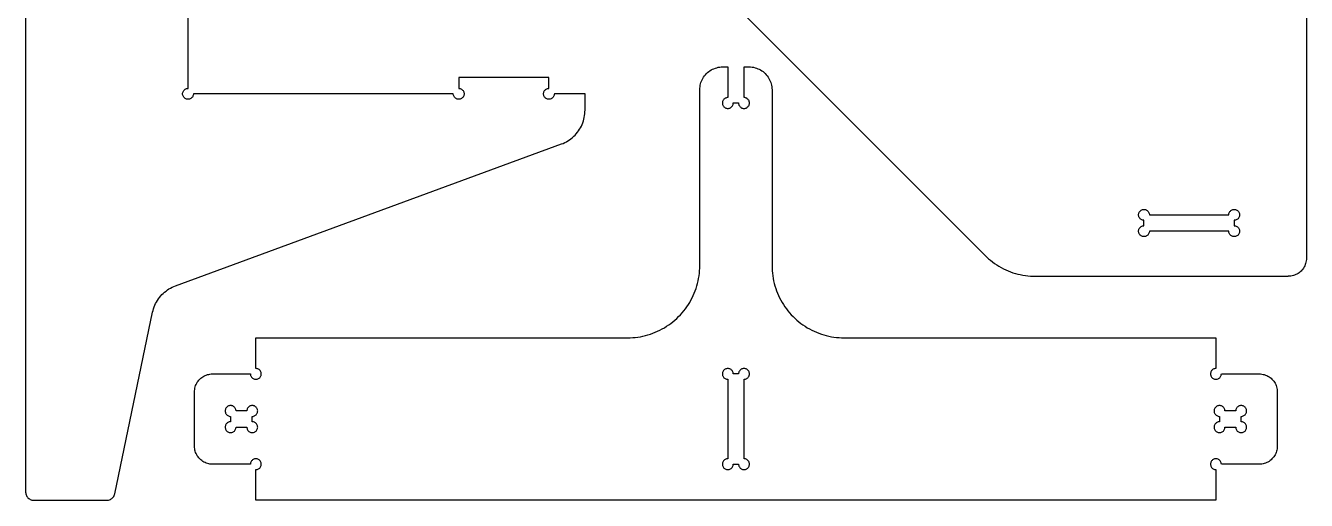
# Model space of a CAD drawing. Header units: metres. Extents: x 2003 to 3422, y 246 to 1720.
# Drawn here: x 2003 to 3422, y 246 to 772 of the extents above; entities that cross this region are included whole.
import ezdxf

# ---------------------------------------------------------------- set-up
doc = ezdxf.new("R2010")
doc.units = ezdxf.units.M

msp = doc.modelspace()

# ---------------------------------------------------------------- linework, layer by layer
at = {"layer": 'GROUP0'}
for p, q in [((2002.8, 1158.3), (2002.8, 255.3)), ((2182.8, 702.3), (2182.8, 1158.3)), ((2582.8, 714.3), (2482.8, 714.3)), ((2482.8, 714.3), (2482.8, 702.3)), ((2582.8, 702.3), (2582.8, 714.3)), ((2176.8, 697.1), (2177, 697.9)), ((2176.8, 696.3), (2176.8, 697.1)), ((2176.8, 695.5), (2176.8, 696.3)), ((2177, 697.9), (2177.3, 698.6)), ((2177.3, 698.6), (2177.6, 699.3)), ((2177.6, 699.3), (2178, 700)), ((2178, 700), (2178.6, 700.5)), ((2178.6, 700.5), (2179.1, 701.1)), ((2179.1, 701.1), (2179.8, 701.5)), ((2179.8, 701.5), (2180.5, 701.8)), ((2180.5, 701.8), (2181.2, 702.1)), ((2181.2, 702.1), (2182, 702.3)), ((2182, 702.3), (2182.8, 702.3)), ((2188.8, 696.3), (2188.7, 695.5)), ((2476.8, 696.3), (2188.8, 696.3)), ((2476.8, 695.5), (2476.8, 696.3)), ((2482.8, 702.3), (2483.6, 702.3)), ((2483.6, 702.3), (2484.3, 702.1)), ((2484.3, 702.1), (2485.1, 701.8)), ((2485.1, 701.8), (2485.8, 701.5)), ((2485.8, 701.5), (2486.4, 701.1)), ((2486.4, 701.1), (2487, 700.5)), ((2487, 700.5), (2487.6, 700)), ((2487.6, 700), (2488, 699.3)), ((2488, 699.3), (2488.3, 698.6)), ((2488.3, 698.6), (2488.6, 697.9)), ((2488.6, 697.9), (2488.7, 697.1)), ((2488.7, 697.1), (2488.8, 696.3)), ((2488.8, 696.3), (2488.7, 695.5)), ((2576.8, 697.1), (2577, 697.9)), ((2576.8, 696.3), (2576.8, 697.1)), ((2576.8, 695.5), (2576.8, 696.3)), ((2577, 697.9), (2577.3, 698.6)), ((2577.3, 698.6), (2577.6, 699.3)), ((2577.6, 699.3), (2578, 700)), ((2578, 700), (2578.6, 700.5)), ((2578.6, 700.5), (2579.1, 701.1)), ((2579.1, 701.1), (2579.8, 701.5)), ((2579.8, 701.5), (2580.5, 701.8)), ((2580.5, 701.8), (2581.2, 702.1)), ((2581.2, 702.1), (2582, 702.3)), ((2582, 702.3), (2582.8, 702.3)), ((2588.8, 696.3), (2588.7, 695.5)), ((2622.8, 696.3), (2588.8, 696.3)), ((2622.8, 678.3), (2622.8, 696.3)), ((2177, 694.8), (2176.8, 695.5)), ((2177.3, 694), (2177, 694.8)), ((2177.6, 693.3), (2177.3, 694)), ((2178, 692.7), (2177.6, 693.3)), ((2178.6, 692.1), (2178, 692.7)), ((2179.1, 691.5), (2178.6, 692.1)), ((2179.8, 691.1), (2179.1, 691.5)), ((2180.5, 690.8), (2179.8, 691.1)), ((2181.2, 690.5), (2180.5, 690.8)), ((2182, 690.4), (2181.2, 690.5)), ((2182.8, 690.3), (2182, 690.4)), ((2183.6, 690.4), (2182.8, 690.3)), ((2184.3, 690.5), (2183.6, 690.4)), ((2185.1, 690.8), (2184.3, 690.5)), ((2185.8, 691.1), (2185.1, 690.8)), ((2186.4, 691.5), (2185.8, 691.1)), ((2187, 692.1), (2186.4, 691.5)), ((2187.6, 692.7), (2187, 692.1)), ((2188, 693.3), (2187.6, 692.7)), ((2188.3, 694), (2188, 693.3)), ((2188.6, 694.8), (2188.3, 694)), ((2188.7, 695.5), (2188.6, 694.8)), ((2477, 694.8), (2476.8, 695.5)), ((2477.3, 694), (2477, 694.8)), ((2477.6, 693.3), (2477.3, 694)), ((2478, 692.7), (2477.6, 693.3)), ((2478.6, 692.1), (2478, 692.7)), ((2479.1, 691.5), (2478.6, 692.1)), ((2479.8, 691.1), (2479.1, 691.5)), ((2480.5, 690.8), (2479.8, 691.1)), ((2481.2, 690.5), (2480.5, 690.8)), ((2482, 690.4), (2481.2, 690.5)), ((2482.8, 690.3), (2482, 690.4)), ((2483.6, 690.4), (2482.8, 690.3)), ((2484.3, 690.5), (2483.6, 690.4)), ((2485.1, 690.8), (2484.3, 690.5)), ((2485.8, 691.1), (2485.1, 690.8)), ((2486.4, 691.5), (2485.8, 691.1)), ((2487, 692.1), (2486.4, 691.5)), ((2487.6, 692.7), (2487, 692.1)), ((2488, 693.3), (2487.6, 692.7)), ((2488.3, 694), (2488, 693.3)), ((2488.6, 694.8), (2488.3, 694)), ((2488.7, 695.5), (2488.6, 694.8)), ((2577, 694.8), (2576.8, 695.5)), ((2577.3, 694), (2577, 694.8)), ((2577.6, 693.3), (2577.3, 694)), ((2578, 692.7), (2577.6, 693.3)), ((2578.6, 692.1), (2578, 692.7)), ((2579.1, 691.5), (2578.6, 692.1)), ((2579.8, 691.1), (2579.1, 691.5)), ((2580.5, 690.8), (2579.8, 691.1)), ((2581.2, 690.5), (2580.5, 690.8)), ((2582, 690.4), (2581.2, 690.5)), ((2582.8, 690.3), (2582, 690.4)), ((2583.6, 690.4), (2582.8, 690.3)), ((2584.3, 690.5), (2583.6, 690.4)), ((2585.1, 690.8), (2584.3, 690.5)), ((2585.8, 691.1), (2585.1, 690.8)), ((2586.4, 691.5), (2585.8, 691.1)), ((2587, 692.1), (2586.4, 691.5)), ((2587.6, 692.7), (2587, 692.1)), ((2588, 693.3), (2587.6, 692.7)), ((2588.3, 694), (2588, 693.3)), ((2588.6, 694.8), (2588.3, 694)), ((2588.7, 695.5), (2588.6, 694.8)), ((2621, 666.3), (2621.5, 668.3)), ((2621.5, 668.3), (2622, 670.2)), ((2622, 670.2), (2622.3, 672.2)), ((2622.3, 672.2), (2622.6, 674.2)), ((2622.6, 674.2), (2622.7, 676.3)), ((2622.7, 676.3), (2622.8, 678.3)), ((2613.1, 652.2), (2614.4, 653.8)), ((2614.4, 653.8), (2615.6, 655.4)), ((2615.6, 655.4), (2616.7, 657.1)), ((2616.7, 657.1), (2617.7, 658.8)), ((2617.7, 658.8), (2618.7, 660.6)), ((2618.7, 660.6), (2619.5, 662.5)), ((2619.5, 662.5), (2620.3, 664.4)), ((2620.3, 664.4), (2621, 666.3)), ((2169, 483.9), (2596.6, 640.8)), ((2596.6, 640.8), (2598.5, 641.5)), ((2598.5, 641.5), (2600.3, 642.3)), ((2600.3, 642.3), (2602.1, 643.3)), ((2602.1, 643.3), (2603.9, 644.3)), ((2603.9, 644.3), (2605.6, 645.4)), ((2605.6, 645.4), (2607.2, 646.6)), ((2607.2, 646.6), (2608.8, 647.9)), ((2608.8, 647.9), (2610.3, 649.3)), ((2610.3, 649.3), (2611.7, 650.7)), ((2611.7, 650.7), (2613.1, 652.2)), ((2165.3, 482.3), (2167.1, 483.1)), ((2167.1, 483.1), (2169, 483.9)), ((2148.9, 467.6), (2150, 469.3)), ((2150, 469.3), (2151.2, 470.9)), ((2151.2, 470.9), (2152.5, 472.5)), ((2152.5, 472.5), (2153.9, 474)), ((2153.9, 474), (2155.3, 475.4)), ((2155.3, 475.4), (2156.8, 476.7)), ((2156.8, 476.7), (2158.4, 478)), ((2158.4, 478), (2160, 479.2)), ((2160, 479.2), (2161.7, 480.3)), ((2161.7, 480.3), (2163.5, 481.3)), ((2163.5, 481.3), (2165.3, 482.3)), ((2101.6, 253.5), (2143.6, 454.5)), ((2143.6, 454.5), (2144.1, 456.5)), ((2144.1, 456.5), (2144.7, 458.4)), ((2144.7, 458.4), (2145.3, 460.3)), ((2145.3, 460.3), (2146.1, 462.2)), ((2146.1, 462.2), (2146.9, 464)), ((2146.9, 464), (2147.9, 465.8)), ((2147.9, 465.8), (2148.9, 467.6)), ((2002.8, 255.3), (2002.9, 254.3)), ((2002.9, 254.3), (2003, 253.3)), ((2003, 253.3), (2003.3, 252.3)), ((2003.3, 252.3), (2003.7, 251.4)), ((2003.7, 251.4), (2004.2, 250.5)), ((2004.2, 250.5), (2004.8, 249.7)), ((2004.8, 249.7), (2005.4, 248.9)), ((2005.4, 248.9), (2006.2, 248.3)), ((2006.2, 248.3), (2007, 247.7)), ((2007, 247.7), (2007.9, 247.2)), ((2007.9, 247.2), (2008.8, 246.8)), ((2008.8, 246.8), (2009.8, 246.5)), ((2009.8, 246.5), (2010.8, 246.4)), ((2010.8, 246.4), (2011.8, 246.3)), ((2011.8, 246.3), (2092.8, 246.3)), ((2092.8, 246.3), (2093.8, 246.4)), ((2093.8, 246.4), (2094.8, 246.5)), ((2094.8, 246.5), (2095.8, 246.8)), ((2095.8, 246.8), (2096.8, 247.2)), ((2096.8, 247.2), (2097.6, 247.7)), ((2097.6, 247.7), (2098.5, 248.3)), ((2098.5, 248.3), (2099.2, 249)), ((2099.2, 249), (2099.9, 249.8)), ((2099.9, 249.8), (2100.5, 250.6)), ((2100.5, 250.6), (2101, 251.5)), ((2101, 251.5), (2101.3, 252.5)), ((2101.3, 252.5), (2101.6, 253.5))]:
    msp.add_line(p, q, dxfattribs=at)
at = {"layer": 'GROUP2'}
for p, q in [((3422.2, 1674.3), (3422.2, 514.3)), ((2745.7, 837.7), (3065.7, 517.7)), ((3239.2, 567.5), (3239.9, 567.8)), ((3239.9, 567.8), (3240.7, 568.1)), ((3240.7, 568.1), (3241.4, 568.2)), ((3241.4, 568.2), (3242.2, 568.3)), ((3242.2, 568.3), (3243, 568.2)), ((3243, 568.2), (3243.8, 568.1)), ((3243.8, 568.1), (3244.5, 567.8)), ((3244.5, 567.8), (3245.2, 567.5)), ((3339.2, 567.5), (3339.9, 567.8)), ((3339.9, 567.8), (3340.7, 568.1)), ((3340.7, 568.1), (3341.4, 568.2)), ((3341.4, 568.2), (3342.2, 568.3)), ((3342.2, 568.3), (3343, 568.2)), ((3343, 568.2), (3343.8, 568.1)), ((3343.8, 568.1), (3344.5, 567.8)), ((3344.5, 567.8), (3345.2, 567.5)), ((3236.2, 562.3), (3236.3, 563)), ((3236.3, 561.5), (3236.2, 562.3)), ((3236.3, 563), (3236.4, 563.8)), ((3236.4, 560.7), (3236.3, 561.5)), ((3236.4, 563.8), (3236.7, 564.6)), ((3236.7, 560), (3236.4, 560.7)), ((3236.7, 564.6), (3237, 565.3)), ((3237, 559.3), (3236.7, 560)), ((3237, 565.3), (3237.5, 565.9)), ((3237.5, 558.6), (3237, 559.3)), ((3237.5, 565.9), (3238, 566.5)), ((3238, 558), (3237.5, 558.6)), ((3238, 566.5), (3238.6, 567)), ((3238.6, 557.5), (3238, 558)), ((3238.6, 567), (3239.2, 567.5)), ((3239.2, 557.1), (3238.6, 557.5)), ((3239.9, 556.7), (3239.2, 557.1)), ((3240.7, 556.5), (3239.9, 556.7)), ((3241.4, 556.3), (3240.7, 556.5)), ((3242.2, 556.3), (3241.4, 556.3)), ((3242.2, 550.3), (3242.2, 556.3)), ((3245.2, 567.5), (3245.9, 567)), ((3245.9, 567), (3246.5, 566.5)), ((3246.5, 566.5), (3247, 565.9)), ((3247, 565.9), (3247.4, 565.3)), ((3247.4, 565.3), (3247.8, 564.6)), ((3247.8, 564.6), (3248, 563.8)), ((3248, 563.8), (3248.2, 563)), ((3248.2, 563), (3248.2, 562.3)), ((3248.2, 562.3), (3336.2, 562.3)), ((3336.2, 562.3), (3336.3, 563)), ((3336.3, 563), (3336.4, 563.8)), ((3336.4, 563.8), (3336.7, 564.6)), ((3336.7, 564.6), (3337, 565.3)), ((3337, 565.3), (3337.5, 565.9)), ((3337.5, 565.9), (3338, 566.5)), ((3338, 566.5), (3338.6, 567)), ((3338.6, 567), (3339.2, 567.5)), ((3343, 556.3), (3342.2, 556.3)), ((3342.2, 556.3), (3342.2, 550.3)), ((3343.8, 556.5), (3343, 556.3)), ((3344.5, 556.7), (3343.8, 556.5)), ((3345.2, 557.1), (3344.5, 556.7)), ((3345.2, 567.5), (3345.9, 567)), ((3345.9, 557.5), (3345.2, 557.1)), ((3345.9, 567), (3346.5, 566.5)), ((3346.5, 558), (3345.9, 557.5)), ((3346.5, 566.5), (3347, 565.9)), ((3347, 558.6), (3346.5, 558)), ((3347, 565.9), (3347.4, 565.3)), ((3347.4, 559.3), (3347, 558.6)), ((3347.4, 565.3), (3347.8, 564.6)), ((3347.8, 560), (3347.4, 559.3)), ((3347.8, 564.6), (3348, 563.8)), ((3348, 560.7), (3347.8, 560)), ((3348, 563.8), (3348.2, 563)), ((3348.2, 561.5), (3348, 560.7)), ((3348.2, 563), (3348.2, 562.3)), ((3348.2, 562.3), (3348.2, 561.5)), ((3236.2, 544.3), (3236.3, 545)), ((3236.3, 543.5), (3236.2, 544.3)), ((3236.3, 545), (3236.4, 545.8)), ((3236.4, 542.7), (3236.3, 543.5)), ((3236.4, 545.8), (3236.7, 546.6)), ((3236.7, 542), (3236.4, 542.7)), ((3236.7, 546.6), (3237, 547.3)), ((3237, 541.3), (3236.7, 542)), ((3237, 547.3), (3237.5, 547.9)), ((3237.5, 540.6), (3237, 541.3)), ((3237.5, 547.9), (3238, 548.5)), ((3238, 540), (3237.5, 540.6)), ((3238, 548.5), (3238.6, 549)), ((3238.6, 539.5), (3238, 540)), ((3238.6, 549), (3239.2, 549.5)), ((3239.2, 539.1), (3238.6, 539.5)), ((3239.2, 549.5), (3239.9, 549.8)), ((3239.9, 549.8), (3240.7, 550.1)), ((3240.7, 550.1), (3241.4, 550.2)), ((3241.4, 550.2), (3242.2, 550.3)), ((3245.9, 539.5), (3245.2, 539.1)), ((3246.5, 540), (3245.9, 539.5)), ((3247, 540.6), (3246.5, 540)), ((3247.4, 541.3), (3247, 540.6)), ((3247.8, 542), (3247.4, 541.3)), ((3248, 542.7), (3247.8, 542)), ((3248.2, 543.5), (3248, 542.7)), ((3336.2, 544.3), (3248.2, 544.3)), ((3248.2, 544.3), (3248.2, 543.5)), ((3336.3, 543.5), (3336.2, 544.3)), ((3336.4, 542.7), (3336.3, 543.5)), ((3336.7, 542), (3336.4, 542.7)), ((3337, 541.3), (3336.7, 542)), ((3337.5, 540.6), (3337, 541.3)), ((3338, 540), (3337.5, 540.6)), ((3338.6, 539.5), (3338, 540)), ((3339.2, 539.1), (3338.6, 539.5)), ((3342.2, 550.3), (3343, 550.2)), ((3343, 550.2), (3343.8, 550.1)), ((3343.8, 550.1), (3344.5, 549.8)), ((3344.5, 549.8), (3345.2, 549.5)), ((3345.2, 549.5), (3345.9, 549)), ((3345.9, 539.5), (3345.2, 539.1)), ((3345.9, 549), (3346.5, 548.5)), ((3346.5, 540), (3345.9, 539.5)), ((3346.5, 548.5), (3347, 547.9)), ((3347, 540.6), (3346.5, 540)), ((3347, 547.9), (3347.4, 547.3)), ((3347.4, 541.3), (3347, 540.6)), ((3347.4, 547.3), (3347.8, 546.6)), ((3347.8, 542), (3347.4, 541.3)), ((3347.8, 546.6), (3348, 545.8)), ((3348, 542.7), (3347.8, 542)), ((3348, 545.8), (3348.2, 545)), ((3348.2, 543.5), (3348, 542.7)), ((3348.2, 545), (3348.2, 544.3)), ((3348.2, 544.3), (3348.2, 543.5)), ((3239.9, 538.7), (3239.2, 539.1)), ((3240.7, 538.5), (3239.9, 538.7)), ((3241.4, 538.3), (3240.7, 538.5)), ((3242.2, 538.3), (3241.4, 538.3)), ((3243, 538.3), (3242.2, 538.3)), ((3243.8, 538.5), (3243, 538.3)), ((3244.5, 538.7), (3243.8, 538.5)), ((3245.2, 539.1), (3244.5, 538.7)), ((3339.9, 538.7), (3339.2, 539.1)), ((3340.7, 538.5), (3339.9, 538.7)), ((3341.4, 538.3), (3340.7, 538.5)), ((3342.2, 538.3), (3341.4, 538.3)), ((3343, 538.3), (3342.2, 538.3)), ((3343.8, 538.5), (3343, 538.3)), ((3344.5, 538.7), (3343.8, 538.5)), ((3345.2, 539.1), (3344.5, 538.7)), ((3065.7, 517.7), (3067.7, 515.7)), ((3067.7, 515.7), (3069.8, 513.8)), ((3069.8, 513.8), (3072, 512)), ((3072, 512), (3074.3, 510.2)), ((3422, 511.4), (3421.8, 510)), ((3422.2, 512.8), (3422, 511.4)), ((3422.2, 514.3), (3422.2, 512.8)), ((3074.3, 510.2), (3076.6, 508.5)), ((3076.6, 508.5), (3079, 507)), ((3079, 507), (3081.4, 505.5)), ((3081.4, 505.5), (3083.9, 504)), ((3083.9, 504), (3086.4, 502.7)), ((3086.4, 502.7), (3089, 501.5)), ((3089, 501.5), (3091.6, 500.3)), ((3091.6, 500.3), (3094.3, 499.3)), ((3094.3, 499.3), (3097, 498.3)), ((3097, 498.3), (3099.7, 497.5)), ((3099.7, 497.5), (3102.4, 496.7)), ((3413, 497.4), (3411.8, 496.7)), ((3414.2, 498.2), (3413, 497.4)), ((3415.3, 499.1), (3414.2, 498.2)), ((3416.4, 500.1), (3415.3, 499.1)), ((3417.3, 501.2), (3416.4, 500.1)), ((3418.2, 502.3), (3417.3, 501.2)), ((3419.1, 503.4), (3418.2, 502.3)), ((3419.8, 504.7), (3419.1, 503.4)), ((3420.4, 505.9), (3419.8, 504.7)), ((3421, 507.3), (3420.4, 505.9)), ((3421.4, 508.6), (3421, 507.3)), ((3421.8, 510), (3421.4, 508.6)), ((3102.4, 496.7), (3105.2, 496.1)), ((3105.2, 496.1), (3108, 495.5)), ((3108, 495.5), (3110.8, 495.1)), ((3110.8, 495.1), (3113.7, 494.7)), ((3113.7, 494.7), (3116.5, 494.5)), ((3116.5, 494.5), (3119.4, 494.3)), ((3119.4, 494.3), (3122.2, 494.3)), ((3122.2, 494.3), (3402.2, 494.3)), ((3403.7, 494.3), (3402.2, 494.3)), ((3405.1, 494.5), (3403.7, 494.3)), ((3406.5, 494.7), (3405.1, 494.5)), ((3407.9, 495.1), (3406.5, 494.7)), ((3409.2, 495.5), (3407.9, 495.1)), ((3410.5, 496.1), (3409.2, 495.5)), ((3411.8, 496.7), (3410.5, 496.1))]:
    msp.add_line(p, q, dxfattribs=at)
at = {"layer": 'GROUP4'}
for p, q in [((2764.1, 723.6), (2765.6, 724.2)), ((2765.6, 724.2), (2767.2, 724.8)), ((2767.2, 724.8), (2768.8, 725.3)), ((2768.8, 725.3), (2770.4, 725.7)), ((2770.4, 725.7), (2772, 725.9)), ((2772, 725.9), (2773.7, 726.1)), ((2773.7, 726.1), (2775.3, 726.2)), ((2775.3, 726.2), (2781, 726.2)), ((2781, 726.2), (2781, 692.2)), ((2799, 726.2), (2804.6, 726.2)), ((2799, 692.2), (2799, 726.2)), ((2804.6, 726.2), (2806.3, 726.1)), ((2806.3, 726.1), (2807.9, 725.9)), ((2807.9, 725.9), (2809.6, 725.7)), ((2809.6, 725.7), (2811.2, 725.3)), ((2811.2, 725.3), (2812.8, 724.8)), ((2812.8, 724.8), (2814.3, 724.2)), ((2814.3, 724.2), (2815.8, 723.6)), ((2751.3, 709), (2751.9, 710.5)), ((2751.9, 710.5), (2752.6, 712)), ((2752.6, 712), (2753.4, 713.5)), ((2753.4, 713.5), (2754.2, 714.9)), ((2754.2, 714.9), (2755.2, 716.2)), ((2755.2, 716.2), (2756.3, 717.5)), ((2756.3, 717.5), (2757.4, 718.7)), ((2757.4, 718.7), (2758.6, 719.9)), ((2758.6, 719.9), (2759.9, 720.9)), ((2759.9, 720.9), (2761.2, 721.9)), ((2761.2, 721.9), (2762.6, 722.8)), ((2762.6, 722.8), (2764.1, 723.6)), ((2815.8, 723.6), (2817.3, 722.8)), ((2817.3, 722.8), (2818.7, 721.9)), ((2818.7, 721.9), (2820.1, 720.9)), ((2820.1, 720.9), (2821.3, 719.9)), ((2821.3, 719.9), (2822.5, 718.7)), ((2822.5, 718.7), (2823.7, 717.5)), ((2823.7, 717.5), (2824.7, 716.2)), ((2824.7, 716.2), (2825.7, 714.9)), ((2825.7, 714.9), (2826.6, 713.5)), ((2826.6, 713.5), (2827.4, 712)), ((2827.4, 712), (2828, 710.5)), ((2828, 710.5), (2828.6, 709)), ((2750, 702.5), (2750.2, 704.1)), ((2750, 700.8), (2750, 702.5)), ((2750, 506.2), (2750, 700.8)), ((2750.2, 704.1), (2750.5, 705.8)), ((2750.5, 705.8), (2750.8, 707.4)), ((2750.8, 707.4), (2751.3, 709)), ((2828.6, 709), (2829.1, 707.4)), ((2829.1, 707.4), (2829.5, 705.8)), ((2829.5, 705.8), (2829.8, 704.1)), ((2829.8, 704.1), (2829.9, 702.5)), ((2829.9, 702.5), (2830, 700.8)), ((2830, 700.8), (2830, 506.2)), ((2775.2, 687.7), (2775, 686.9)), ((2775, 686.9), (2775, 686.2)), ((2775, 686.2), (2775, 685.4)), ((2775, 685.4), (2775.2, 684.6)), ((2775.4, 688.5), (2775.2, 687.7)), ((2775.2, 684.6), (2775.4, 683.9)), ((2775.8, 689.2), (2775.4, 688.5)), ((2775.4, 683.9), (2775.8, 683.2)), ((2776.2, 689.8), (2775.8, 689.2)), ((2775.8, 683.2), (2776.2, 682.5)), ((2776.7, 690.4), (2776.2, 689.8)), ((2776.2, 682.5), (2776.7, 681.9)), ((2777.3, 690.9), (2776.7, 690.4)), ((2776.7, 681.9), (2777.3, 681.4)), ((2778, 691.4), (2777.3, 690.9)), ((2777.3, 681.4), (2778, 681)), ((2778.7, 691.7), (2778, 691.4)), ((2779.4, 692), (2778.7, 691.7)), ((2780.2, 692.1), (2779.4, 692)), ((2781, 692.2), (2780.2, 692.1)), ((2784, 681), (2784.6, 681.4)), ((2784.6, 681.4), (2785.2, 681.9)), ((2785.2, 681.9), (2785.7, 682.5)), ((2785.7, 682.5), (2786.2, 683.2)), ((2786.2, 683.2), (2786.5, 683.9)), ((2786.5, 683.9), (2786.8, 684.6)), ((2786.8, 684.6), (2786.9, 685.4)), ((2786.9, 685.4), (2787, 686.2)), ((2787, 686.2), (2793, 686.2)), ((2793, 686.2), (2793, 685.4)), ((2793, 685.4), (2793.2, 684.6)), ((2793.2, 684.6), (2793.4, 683.9)), ((2793.4, 683.9), (2793.8, 683.2)), ((2793.8, 683.2), (2794.2, 682.5)), ((2794.2, 682.5), (2794.7, 681.9)), ((2794.7, 681.9), (2795.3, 681.4)), ((2795.3, 681.4), (2796, 681)), ((2799.8, 692.1), (2799, 692.2)), ((2800.5, 692), (2799.8, 692.1)), ((2801.3, 691.7), (2800.5, 692)), ((2802, 691.4), (2801.3, 691.7)), ((2802.6, 690.9), (2802, 691.4)), ((2802, 681), (2802.6, 681.4)), ((2803.2, 690.4), (2802.6, 690.9)), ((2802.6, 681.4), (2803.2, 681.9)), ((2803.7, 689.8), (2803.2, 690.4)), ((2803.2, 681.9), (2803.7, 682.5)), ((2804.2, 689.2), (2803.7, 689.8)), ((2803.7, 682.5), (2804.2, 683.2)), ((2804.5, 688.5), (2804.2, 689.2)), ((2804.2, 683.2), (2804.5, 683.9)), ((2804.8, 687.7), (2804.5, 688.5)), ((2804.5, 683.9), (2804.8, 684.6)), ((2804.9, 686.9), (2804.8, 687.7)), ((2804.8, 684.6), (2804.9, 685.4)), ((2805, 686.2), (2804.9, 686.9)), ((2804.9, 685.4), (2805, 686.2)), ((2778, 681), (2778.7, 680.6)), ((2778.7, 680.6), (2779.4, 680.4)), ((2779.4, 680.4), (2780.2, 680.2)), ((2780.2, 680.2), (2781, 680.2)), ((2781, 680.2), (2781.8, 680.2)), ((2781.8, 680.2), (2782.5, 680.4)), ((2782.5, 680.4), (2783.3, 680.6)), ((2783.3, 680.6), (2784, 681)), ((2796, 681), (2796.7, 680.6)), ((2796.7, 680.6), (2797.4, 680.4)), ((2797.4, 680.4), (2798.2, 680.2)), ((2798.2, 680.2), (2799, 680.2)), ((2799, 680.2), (2799.8, 680.2)), ((2799.8, 680.2), (2800.5, 680.4)), ((2800.5, 680.4), (2801.3, 680.6)), ((2801.3, 680.6), (2802, 681)), ((2749.2, 494.8), (2749.5, 497.6)), ((2749.5, 497.6), (2749.8, 500.5)), ((2749.8, 500.5), (2749.9, 503.3)), ((2749.9, 503.3), (2750, 506.2)), ((2830, 506.2), (2830, 503.3)), ((2830, 503.3), (2830.2, 500.5)), ((2830.2, 500.5), (2830.4, 497.6)), ((2830.4, 497.6), (2830.8, 494.8)), ((2745.9, 480.9), (2746.7, 483.6)), ((2746.7, 483.6), (2747.5, 486.4)), ((2747.5, 486.4), (2748.1, 489.2)), ((2748.1, 489.2), (2748.7, 492)), ((2748.7, 492), (2749.2, 494.8)), ((2830.8, 494.8), (2831.2, 492)), ((2831.2, 492), (2831.8, 489.2)), ((2831.8, 489.2), (2832.5, 486.4)), ((2832.5, 486.4), (2833.2, 483.6)), ((2833.2, 483.6), (2834.1, 480.9)), ((2740.2, 467.8), (2741.5, 470.4)), ((2741.5, 470.4), (2742.7, 472.9)), ((2742.7, 472.9), (2743.9, 475.6)), ((2743.9, 475.6), (2744.9, 478.2)), ((2744.9, 478.2), (2745.9, 480.9)), ((2834.1, 480.9), (2835, 478.2)), ((2835, 478.2), (2836.1, 475.6)), ((2836.1, 475.6), (2837.2, 472.9)), ((2837.2, 472.9), (2838.4, 470.4)), ((2838.4, 470.4), (2839.8, 467.8)), ((2730.4, 453.8), (2732.3, 456)), ((2732.3, 456), (2734, 458.2)), ((2734, 458.2), (2735.7, 460.5)), ((2735.7, 460.5), (2737.3, 462.9)), ((2737.3, 462.9), (2738.8, 465.3)), ((2738.8, 465.3), (2740.2, 467.8)), ((2839.8, 467.8), (2841.2, 465.3)), ((2841.2, 465.3), (2842.7, 462.9)), ((2842.7, 462.9), (2844.3, 460.5)), ((2844.3, 460.5), (2845.9, 458.2)), ((2845.9, 458.2), (2847.7, 456)), ((2847.7, 456), (2849.5, 453.8)), ((2713.2, 438.9), (2715.6, 440.5)), ((2715.6, 440.5), (2717.9, 442.1)), ((2717.9, 442.1), (2720.2, 443.9)), ((2720.2, 443.9), (2722.4, 445.7)), ((2722.4, 445.7), (2724.5, 447.6)), ((2724.5, 447.6), (2726.5, 449.6)), ((2726.5, 449.6), (2728.5, 451.7)), ((2728.5, 451.7), (2730.4, 453.8)), ((2849.5, 453.8), (2851.4, 451.7)), ((2851.4, 451.7), (2853.4, 449.6)), ((2853.4, 449.6), (2855.5, 447.6)), ((2855.5, 447.6), (2857.6, 445.7)), ((2857.6, 445.7), (2859.8, 443.9)), ((2859.8, 443.9), (2862, 442.1)), ((2862, 442.1), (2864.3, 440.5)), ((2864.3, 440.5), (2866.7, 438.9)), ((2258, 426.2), (2670, 426.2)), ((2258, 392.2), (2258, 426.2)), ((2670, 426.2), (2672.8, 426.2)), ((2672.8, 426.2), (2675.7, 426.4)), ((2675.7, 426.4), (2678.5, 426.6)), ((2678.5, 426.6), (2681.4, 427)), ((2681.4, 427), (2684.2, 427.4)), ((2684.2, 427.4), (2687, 428)), ((2687, 428), (2689.8, 428.7)), ((2689.8, 428.7), (2692.5, 429.4)), ((2692.5, 429.4), (2695.2, 430.3)), ((2695.2, 430.3), (2697.9, 431.2)), ((2697.9, 431.2), (2700.6, 432.3)), ((2700.6, 432.3), (2703.2, 433.4)), ((2703.2, 433.4), (2705.8, 434.6)), ((2705.8, 434.6), (2708.3, 436)), ((2708.3, 436), (2710.8, 437.4)), ((2710.8, 437.4), (2713.2, 438.9)), ((2866.7, 438.9), (2869.1, 437.4)), ((2869.1, 437.4), (2871.6, 436)), ((2871.6, 436), (2874.2, 434.6)), ((2874.2, 434.6), (2876.7, 433.4)), ((2876.7, 433.4), (2879.4, 432.3)), ((2879.4, 432.3), (2882, 431.2)), ((2882, 431.2), (2884.7, 430.3)), ((2884.7, 430.3), (2887.4, 429.4)), ((2887.4, 429.4), (2890.2, 428.7)), ((2890.2, 428.7), (2893, 428)), ((2893, 428), (2895.8, 427.4)), ((2895.8, 427.4), (2898.6, 427)), ((2898.6, 427), (2901.4, 426.6)), ((2901.4, 426.6), (2904.3, 426.4)), ((2904.3, 426.4), (2907.1, 426.2)), ((2907.1, 426.2), (2910, 426.2)), ((2910, 426.2), (3322, 426.2)), ((3322, 426.2), (3322, 392.2)), ((2199.2, 383), (2200.4, 383.7)), ((2200.4, 383.7), (2201.7, 384.4)), ((2201.7, 384.4), (2203, 384.9)), ((2203, 384.9), (2204.3, 385.4)), ((2204.3, 385.4), (2205.7, 385.7)), ((2205.7, 385.7), (2207.1, 386)), ((2207.1, 386), (2208.5, 386.1)), ((2208.5, 386.1), (2210, 386.2)), ((2210, 386.2), (2252, 386.2)), ((2252, 386.2), (2252, 385.4)), ((2252, 385.4), (2252.2, 384.6)), ((2252.2, 384.6), (2252.4, 383.9)), ((2252.4, 383.9), (2252.8, 383.2)), ((2258.8, 392.1), (2258, 392.2)), ((2259.5, 392), (2258.8, 392.1)), ((2260.3, 391.7), (2259.5, 392)), ((2261, 391.4), (2260.3, 391.7)), ((2261.6, 390.9), (2261, 391.4)), ((2262.2, 390.4), (2261.6, 390.9)), ((2262.7, 389.8), (2262.2, 390.4)), ((2263.2, 389.2), (2262.7, 389.8)), ((2263.5, 388.5), (2263.2, 389.2)), ((2263.2, 383.2), (2263.5, 383.9)), ((2263.8, 387.7), (2263.5, 388.5)), ((2263.5, 383.9), (2263.8, 384.6)), ((2263.9, 386.9), (2263.8, 387.7)), ((2263.8, 384.6), (2263.9, 385.4)), ((2264, 386.2), (2263.9, 386.9)), ((2263.9, 385.4), (2264, 386.2)), ((2775.2, 387.7), (2775, 386.9)), ((2775, 386.9), (2775, 386.2)), ((2775, 386.2), (2775, 385.4)), ((2775, 385.4), (2775.2, 384.6)), ((2775.4, 388.5), (2775.2, 387.7)), ((2775.2, 384.6), (2775.4, 383.9)), ((2775.8, 389.2), (2775.4, 388.5)), ((2775.4, 383.9), (2775.8, 383.2)), ((2776.2, 389.8), (2775.8, 389.2)), ((2776.7, 390.4), (2776.2, 389.8)), ((2777.3, 390.9), (2776.7, 390.4)), ((2778, 391.4), (2777.3, 390.9)), ((2778.7, 391.7), (2778, 391.4)), ((2779.4, 392), (2778.7, 391.7)), ((2780.2, 392.1), (2779.4, 392)), ((2781, 392.2), (2780.2, 392.1)), ((2781.8, 392.1), (2781, 392.2)), ((2782.5, 392), (2781.8, 392.1)), ((2783.3, 391.7), (2782.5, 392)), ((2784, 391.4), (2783.3, 391.7)), ((2784.6, 390.9), (2784, 391.4)), ((2785.2, 390.4), (2784.6, 390.9)), ((2785.7, 389.8), (2785.2, 390.4)), ((2786.2, 389.2), (2785.7, 389.8)), ((2786.5, 388.5), (2786.2, 389.2)), ((2786.8, 387.7), (2786.5, 388.5)), ((2786.9, 386.9), (2786.8, 387.7)), ((2787, 386.2), (2786.9, 386.9)), ((2793, 386.2), (2787, 386.2)), ((2793.2, 387.7), (2793, 386.9)), ((2793, 386.9), (2793, 386.2)), ((2793.4, 388.5), (2793.2, 387.7)), ((2793.8, 389.2), (2793.4, 388.5)), ((2794.2, 389.8), (2793.8, 389.2)), ((2794.7, 390.4), (2794.2, 389.8)), ((2795.3, 390.9), (2794.7, 390.4)), ((2796, 391.4), (2795.3, 390.9)), ((2796.7, 391.7), (2796, 391.4)), ((2797.4, 392), (2796.7, 391.7)), ((2798.2, 392.1), (2797.4, 392)), ((2799, 392.2), (2798.2, 392.1)), ((2799.8, 392.1), (2799, 392.2)), ((2800.5, 392), (2799.8, 392.1)), ((2801.3, 391.7), (2800.5, 392)), ((2802, 391.4), (2801.3, 391.7)), ((2802.6, 390.9), (2802, 391.4)), ((2803.2, 390.4), (2802.6, 390.9)), ((2803.7, 389.8), (2803.2, 390.4)), ((2804.2, 389.2), (2803.7, 389.8)), ((2804.5, 388.5), (2804.2, 389.2)), ((2804.2, 383.2), (2804.5, 383.9)), ((2804.8, 387.7), (2804.5, 388.5)), ((2804.5, 383.9), (2804.8, 384.6)), ((2804.9, 386.9), (2804.8, 387.7)), ((2804.8, 384.6), (2804.9, 385.4)), ((2805, 386.2), (2804.9, 386.9)), ((2804.9, 385.4), (2805, 386.2)), ((3316.2, 387.7), (3316, 386.9)), ((3316, 386.9), (3316, 386.2)), ((3316, 386.2), (3316, 385.4)), ((3316, 385.4), (3316.2, 384.6)), ((3316.4, 388.5), (3316.2, 387.7)), ((3316.2, 384.6), (3316.4, 383.9)), ((3316.8, 389.2), (3316.4, 388.5)), ((3316.4, 383.9), (3316.8, 383.2)), ((3317.2, 389.8), (3316.8, 389.2)), ((3317.7, 390.4), (3317.2, 389.8)), ((3318.3, 390.9), (3317.7, 390.4)), ((3319, 391.4), (3318.3, 390.9)), ((3319.7, 391.7), (3319, 391.4)), ((3320.4, 392), (3319.7, 391.7)), ((3321.2, 392.1), (3320.4, 392)), ((3322, 392.2), (3321.2, 392.1)), ((3327.2, 383.2), (3327.5, 383.9)), ((3327.5, 383.9), (3327.8, 384.6)), ((3327.8, 384.6), (3327.9, 385.4)), ((3327.9, 385.4), (3328, 386.2)), ((3328, 386.2), (3370, 386.2)), ((3370, 386.2), (3371.4, 386.1)), ((3371.4, 386.1), (3372.8, 386)), ((3372.8, 386), (3374.2, 385.7)), ((3374.2, 385.7), (3375.6, 385.4)), ((3375.6, 385.4), (3377, 384.9)), ((3377, 384.9), (3378.3, 384.4)), ((3378.3, 384.4), (3379.6, 383.7)), ((3379.6, 383.7), (3380.8, 383)), ((2190.2, 369), (2190.4, 370.4)), ((2190.4, 370.4), (2190.8, 371.8)), ((2190.8, 371.8), (2191.2, 373.2)), ((2191.2, 373.2), (2191.8, 374.5)), ((2191.8, 374.5), (2192.4, 375.8)), ((2192.4, 375.8), (2193.1, 377)), ((2193.1, 377), (2194, 378.2)), ((2194, 378.2), (2194.9, 379.3)), ((2194.9, 379.3), (2195.8, 380.3)), ((2195.8, 380.3), (2196.9, 381.3)), ((2196.9, 381.3), (2198, 382.2)), ((2198, 382.2), (2199.2, 383)), ((2252.8, 383.2), (2253.2, 382.5)), ((2253.2, 382.5), (2253.7, 381.9)), ((2253.7, 381.9), (2254.3, 381.4)), ((2254.3, 381.4), (2255, 381)), ((2255, 381), (2255.7, 380.6)), ((2255.7, 380.6), (2256.4, 380.4)), ((2256.4, 380.4), (2257.2, 380.2)), ((2257.2, 380.2), (2258, 380.2)), ((2258, 380.2), (2258.8, 380.2)), ((2258.8, 380.2), (2259.5, 380.4)), ((2259.5, 380.4), (2260.3, 380.6)), ((2260.3, 380.6), (2261, 381)), ((2261, 381), (2261.6, 381.4)), ((2261.6, 381.4), (2262.2, 381.9)), ((2262.2, 381.9), (2262.7, 382.5)), ((2262.7, 382.5), (2263.2, 383.2)), ((2775.8, 383.2), (2776.2, 382.5)), ((2776.2, 382.5), (2776.7, 381.9)), ((2776.7, 381.9), (2777.3, 381.4)), ((2777.3, 381.4), (2778, 381)), ((2778, 381), (2778.7, 380.6)), ((2778.7, 380.6), (2779.4, 380.4)), ((2779.4, 380.4), (2780.2, 380.2)), ((2780.2, 380.2), (2781, 380.2)), ((2781, 380.2), (2781, 292.2)), ((2799, 380.2), (2799.8, 380.2)), ((2799, 292.2), (2799, 380.2)), ((2799.8, 380.2), (2800.5, 380.4)), ((2800.5, 380.4), (2801.3, 380.6)), ((2801.3, 380.6), (2802, 381)), ((2802, 381), (2802.6, 381.4)), ((2802.6, 381.4), (2803.2, 381.9)), ((2803.2, 381.9), (2803.7, 382.5)), ((2803.7, 382.5), (2804.2, 383.2)), ((3316.8, 383.2), (3317.2, 382.5)), ((3317.2, 382.5), (3317.7, 381.9)), ((3317.7, 381.9), (3318.3, 381.4)), ((3318.3, 381.4), (3319, 381)), ((3319, 381), (3319.7, 380.6)), ((3319.7, 380.6), (3320.4, 380.4)), ((3320.4, 380.4), (3321.2, 380.2)), ((3321.2, 380.2), (3322, 380.2)), ((3322, 380.2), (3322.8, 380.2)), ((3322.8, 380.2), (3323.5, 380.4)), ((3323.5, 380.4), (3324.3, 380.6)), ((3324.3, 380.6), (3325, 381)), ((3325, 381), (3325.6, 381.4)), ((3325.6, 381.4), (3326.2, 381.9)), ((3326.2, 381.9), (3326.7, 382.5)), ((3326.7, 382.5), (3327.2, 383.2)), ((3380.8, 383), (3382, 382.2)), ((3382, 382.2), (3383.1, 381.3)), ((3383.1, 381.3), (3384.1, 380.3)), ((3384.1, 380.3), (3385.1, 379.3)), ((3385.1, 379.3), (3386, 378.2)), ((3386, 378.2), (3386.8, 377)), ((3386.8, 377), (3387.5, 375.8)), ((3387.5, 375.8), (3388.2, 374.5)), ((3388.2, 374.5), (3388.7, 373.2)), ((3388.7, 373.2), (3389.2, 371.8)), ((3389.2, 371.8), (3389.5, 370.4)), ((3389.5, 370.4), (3389.8, 369)), ((2190, 367.6), (2190.2, 369)), ((2190, 366.2), (2190, 367.6)), ((2190, 306.2), (2190, 366.2)), ((3389.8, 369), (3389.9, 367.6)), ((3389.9, 367.6), (3390, 366.2)), ((3390, 366.2), (3390, 306.2)), ((2224.2, 346.7), (2224, 345.9)), ((2224, 345.9), (2224, 345.2)), ((2224, 345.2), (2224, 344.4)), ((2224, 344.4), (2224.2, 343.6)), ((2224.4, 347.5), (2224.2, 346.7)), ((2224.2, 343.6), (2224.4, 342.9)), ((2224.8, 348.2), (2224.4, 347.5)), ((2224.4, 342.9), (2224.8, 342.2)), ((2225.2, 348.8), (2224.8, 348.2)), ((2224.8, 342.2), (2225.2, 341.5)), ((2225.7, 349.4), (2225.2, 348.8)), ((2225.2, 341.5), (2225.7, 340.9)), ((2226.3, 349.9), (2225.7, 349.4)), ((2225.7, 340.9), (2226.3, 340.4)), ((2227, 350.4), (2226.3, 349.9)), ((2227.7, 350.7), (2227, 350.4)), ((2228.4, 351), (2227.7, 350.7)), ((2229.2, 351.1), (2228.4, 351)), ((2230, 351.2), (2229.2, 351.1)), ((2230.8, 351.1), (2230, 351.2)), ((2231.5, 351), (2230.8, 351.1)), ((2232.3, 350.7), (2231.5, 351)), ((2233, 350.4), (2232.3, 350.7)), ((2233.6, 349.9), (2233, 350.4)), ((2234.2, 349.4), (2233.6, 349.9)), ((2234.7, 348.8), (2234.2, 349.4)), ((2235.2, 348.2), (2234.7, 348.8)), ((2235.5, 347.5), (2235.2, 348.2)), ((2235.8, 346.7), (2235.5, 347.5)), ((2235.9, 345.9), (2235.8, 346.7)), ((2236, 345.2), (2235.9, 345.9)), ((2248, 345.2), (2236, 345.2)), ((2248.2, 346.7), (2248, 345.9)), ((2248, 345.9), (2248, 345.2)), ((2248.4, 347.5), (2248.2, 346.7)), ((2248.8, 348.2), (2248.4, 347.5)), ((2249.2, 348.8), (2248.8, 348.2)), ((2249.7, 349.4), (2249.2, 348.8)), ((2250.3, 349.9), (2249.7, 349.4)), ((2251, 350.4), (2250.3, 349.9)), ((2251.7, 350.7), (2251, 350.4)), ((2252.4, 351), (2251.7, 350.7)), ((2253.2, 351.1), (2252.4, 351)), ((2254, 351.2), (2253.2, 351.1)), ((2254.8, 351.1), (2254, 351.2)), ((2255.5, 351), (2254.8, 351.1)), ((2256.3, 350.7), (2255.5, 351)), ((2257, 350.4), (2256.3, 350.7)), ((2257.6, 349.9), (2257, 350.4)), ((2258.2, 349.4), (2257.6, 349.9)), ((2257.6, 340.4), (2258.2, 340.9)), ((2258.7, 348.8), (2258.2, 349.4)), ((2258.2, 340.9), (2258.7, 341.5)), ((2259.2, 348.2), (2258.7, 348.8)), ((2258.7, 341.5), (2259.2, 342.2)), ((2259.5, 347.5), (2259.2, 348.2)), ((2259.2, 342.2), (2259.5, 342.9)), ((2259.8, 346.7), (2259.5, 347.5)), ((2259.5, 342.9), (2259.8, 343.6)), ((2259.9, 345.9), (2259.8, 346.7)), ((2259.8, 343.6), (2259.9, 344.4)), ((2260, 345.2), (2259.9, 345.9)), ((2259.9, 344.4), (2260, 345.2)), ((3320.2, 346.7), (3320, 345.9)), ((3320, 345.9), (3320, 345.2)), ((3320, 345.2), (3320, 344.4)), ((3320, 344.4), (3320.2, 343.6)), ((3320.4, 347.5), (3320.2, 346.7)), ((3320.2, 343.6), (3320.4, 342.9)), ((3320.8, 348.2), (3320.4, 347.5)), ((3320.4, 342.9), (3320.8, 342.2)), ((3321.2, 348.8), (3320.8, 348.2)), ((3320.8, 342.2), (3321.2, 341.5)), ((3321.7, 349.4), (3321.2, 348.8)), ((3321.2, 341.5), (3321.7, 340.9)), ((3322.3, 349.9), (3321.7, 349.4)), ((3321.7, 340.9), (3322.3, 340.4)), ((3323, 350.4), (3322.3, 349.9)), ((3323.7, 350.7), (3323, 350.4)), ((3324.4, 351), (3323.7, 350.7)), ((3325.2, 351.1), (3324.4, 351)), ((3326, 351.2), (3325.2, 351.1)), ((3326.8, 351.1), (3326, 351.2)), ((3327.5, 351), (3326.8, 351.1)), ((3328.3, 350.7), (3327.5, 351)), ((3329, 350.4), (3328.3, 350.7)), ((3329.6, 349.9), (3329, 350.4)), ((3330.2, 349.4), (3329.6, 349.9)), ((3330.7, 348.8), (3330.2, 349.4)), ((3331.2, 348.2), (3330.7, 348.8)), ((3331.5, 347.5), (3331.2, 348.2)), ((3331.8, 346.7), (3331.5, 347.5)), ((3331.9, 345.9), (3331.8, 346.7)), ((3332, 345.2), (3331.9, 345.9)), ((3344, 345.2), (3332, 345.2)), ((3344.2, 346.7), (3344, 345.9)), ((3344, 345.9), (3344, 345.2)), ((3344.4, 347.5), (3344.2, 346.7)), ((3344.8, 348.2), (3344.4, 347.5)), ((3345.2, 348.8), (3344.8, 348.2)), ((3345.7, 349.4), (3345.2, 348.8)), ((3346.3, 349.9), (3345.7, 349.4)), ((3347, 350.4), (3346.3, 349.9)), ((3347.7, 350.7), (3347, 350.4)), ((3348.4, 351), (3347.7, 350.7)), ((3349.2, 351.1), (3348.4, 351)), ((3350, 351.2), (3349.2, 351.1)), ((3350.8, 351.1), (3350, 351.2)), ((3351.5, 351), (3350.8, 351.1)), ((3352.3, 350.7), (3351.5, 351)), ((3353, 350.4), (3352.3, 350.7)), ((3353.6, 349.9), (3353, 350.4)), ((3354.2, 349.4), (3353.6, 349.9)), ((3353.6, 340.4), (3354.2, 340.9)), ((3354.7, 348.8), (3354.2, 349.4)), ((3354.2, 340.9), (3354.7, 341.5)), ((3355.2, 348.2), (3354.7, 348.8)), ((3354.7, 341.5), (3355.2, 342.2)), ((3355.5, 347.5), (3355.2, 348.2)), ((3355.2, 342.2), (3355.5, 342.9)), ((3355.8, 346.7), (3355.5, 347.5)), ((3355.5, 342.9), (3355.8, 343.6)), ((3355.9, 345.9), (3355.8, 346.7)), ((3355.8, 343.6), (3355.9, 344.4)), ((3356, 345.2), (3355.9, 345.9)), ((3355.9, 344.4), (3356, 345.2)), ((2224.2, 328.7), (2224, 327.9)), ((2224, 327.9), (2224, 327.2)), ((2224, 327.2), (2224, 326.4)), ((2224.4, 329.5), (2224.2, 328.7)), ((2224.8, 330.2), (2224.4, 329.5)), ((2225.2, 330.8), (2224.8, 330.2)), ((2225.7, 331.4), (2225.2, 330.8)), ((2226.3, 331.9), (2225.7, 331.4)), ((2226.3, 340.4), (2227, 340)), ((2227, 332.4), (2226.3, 331.9)), ((2227, 340), (2227.7, 339.6)), ((2227.7, 332.7), (2227, 332.4)), ((2227.7, 339.6), (2228.4, 339.4)), ((2228.4, 333), (2227.7, 332.7)), ((2228.4, 339.4), (2229.2, 339.2)), ((2229.2, 333.1), (2228.4, 333)), ((2229.2, 339.2), (2230, 339.2)), ((2230, 333.2), (2229.2, 333.1)), ((2230, 339.2), (2230, 333.2)), ((2235.9, 326.4), (2236, 327.2)), ((2236, 327.2), (2248, 327.2)), ((2248, 327.2), (2248, 326.4)), ((2254, 333.2), (2254, 339.2)), ((2254, 339.2), (2254.8, 339.2)), ((2254.8, 333.1), (2254, 333.2)), ((2254.8, 339.2), (2255.5, 339.4)), ((2255.5, 333), (2254.8, 333.1)), ((2255.5, 339.4), (2256.3, 339.6)), ((2256.3, 332.7), (2255.5, 333)), ((2256.3, 339.6), (2257, 340)), ((2257, 332.4), (2256.3, 332.7)), ((2257, 340), (2257.6, 340.4)), ((2257.6, 331.9), (2257, 332.4)), ((2258.2, 331.4), (2257.6, 331.9)), ((2258.7, 330.8), (2258.2, 331.4)), ((2259.2, 330.2), (2258.7, 330.8)), ((2259.5, 329.5), (2259.2, 330.2)), ((2259.8, 328.7), (2259.5, 329.5)), ((2259.9, 327.9), (2259.8, 328.7)), ((2260, 327.2), (2259.9, 327.9)), ((2259.9, 326.4), (2260, 327.2)), ((3320.2, 328.7), (3320, 327.9)), ((3320, 327.9), (3320, 327.2)), ((3320, 327.2), (3320, 326.4)), ((3320.4, 329.5), (3320.2, 328.7)), ((3320.8, 330.2), (3320.4, 329.5)), ((3321.2, 330.8), (3320.8, 330.2)), ((3321.7, 331.4), (3321.2, 330.8)), ((3322.3, 331.9), (3321.7, 331.4)), ((3322.3, 340.4), (3323, 340)), ((3323, 332.4), (3322.3, 331.9)), ((3323, 340), (3323.7, 339.6)), ((3323.7, 332.7), (3323, 332.4)), ((3323.7, 339.6), (3324.4, 339.4)), ((3324.4, 333), (3323.7, 332.7)), ((3324.4, 339.4), (3325.2, 339.2)), ((3325.2, 333.1), (3324.4, 333)), ((3325.2, 339.2), (3326, 339.2)), ((3326, 333.2), (3325.2, 333.1)), ((3326, 339.2), (3326, 333.2)), ((3331.9, 326.4), (3332, 327.2)), ((3332, 327.2), (3344, 327.2)), ((3344, 327.2), (3344, 326.4)), ((3350, 339.2), (3350.8, 339.2)), ((3350, 333.2), (3350, 339.2)), ((3350.8, 333.1), (3350, 333.2)), ((3350.8, 339.2), (3351.5, 339.4)), ((3351.5, 333), (3350.8, 333.1)), ((3351.5, 339.4), (3352.3, 339.6)), ((3352.3, 332.7), (3351.5, 333)), ((3352.3, 339.6), (3353, 340)), ((3353, 332.4), (3352.3, 332.7)), ((3353, 340), (3353.6, 340.4)), ((3353.6, 331.9), (3353, 332.4)), ((3354.2, 331.4), (3353.6, 331.9)), ((3354.7, 330.8), (3354.2, 331.4)), ((3355.2, 330.2), (3354.7, 330.8)), ((3355.5, 329.5), (3355.2, 330.2)), ((3355.8, 328.7), (3355.5, 329.5)), ((3355.9, 327.9), (3355.8, 328.7)), ((3356, 327.2), (3355.9, 327.9)), ((3355.9, 326.4), (3356, 327.2)), ((2224, 326.4), (2224.2, 325.6)), ((2224.2, 325.6), (2224.4, 324.9)), ((2224.4, 324.9), (2224.8, 324.2)), ((2224.8, 324.2), (2225.2, 323.5)), ((2225.2, 323.5), (2225.7, 322.9)), ((2225.7, 322.9), (2226.3, 322.4)), ((2226.3, 322.4), (2227, 322)), ((2227, 322), (2227.7, 321.6)), ((2227.7, 321.6), (2228.4, 321.4)), ((2228.4, 321.4), (2229.2, 321.2)), ((2229.2, 321.2), (2230, 321.2)), ((2230, 321.2), (2230.8, 321.2)), ((2230.8, 321.2), (2231.5, 321.4)), ((2231.5, 321.4), (2232.3, 321.6)), ((2232.3, 321.6), (2233, 322)), ((2233, 322), (2233.6, 322.4)), ((2233.6, 322.4), (2234.2, 322.9)), ((2234.2, 322.9), (2234.7, 323.5)), ((2234.7, 323.5), (2235.2, 324.2)), ((2235.2, 324.2), (2235.5, 324.9)), ((2235.5, 324.9), (2235.8, 325.6)), ((2235.8, 325.6), (2235.9, 326.4)), ((2248, 326.4), (2248.2, 325.6)), ((2248.2, 325.6), (2248.4, 324.9)), ((2248.4, 324.9), (2248.8, 324.2)), ((2248.8, 324.2), (2249.2, 323.5)), ((2249.2, 323.5), (2249.7, 322.9)), ((2249.7, 322.9), (2250.3, 322.4)), ((2250.3, 322.4), (2251, 322)), ((2251, 322), (2251.7, 321.6)), ((2251.7, 321.6), (2252.4, 321.4)), ((2252.4, 321.4), (2253.2, 321.2)), ((2253.2, 321.2), (2254, 321.2)), ((2254, 321.2), (2254.8, 321.2)), ((2254.8, 321.2), (2255.5, 321.4)), ((2255.5, 321.4), (2256.3, 321.6)), ((2256.3, 321.6), (2257, 322)), ((2257, 322), (2257.6, 322.4)), ((2257.6, 322.4), (2258.2, 322.9)), ((2258.2, 322.9), (2258.7, 323.5)), ((2258.7, 323.5), (2259.2, 324.2)), ((2259.2, 324.2), (2259.5, 324.9)), ((2259.5, 324.9), (2259.8, 325.6)), ((2259.8, 325.6), (2259.9, 326.4)), ((3320, 326.4), (3320.2, 325.6)), ((3320.2, 325.6), (3320.4, 324.9)), ((3320.4, 324.9), (3320.8, 324.2)), ((3320.8, 324.2), (3321.2, 323.5)), ((3321.2, 323.5), (3321.7, 322.9)), ((3321.7, 322.9), (3322.3, 322.4)), ((3322.3, 322.4), (3323, 322)), ((3323, 322), (3323.7, 321.6)), ((3323.7, 321.6), (3324.4, 321.4)), ((3324.4, 321.4), (3325.2, 321.2)), ((3325.2, 321.2), (3326, 321.2)), ((3326, 321.2), (3326.8, 321.2)), ((3326.8, 321.2), (3327.5, 321.4)), ((3327.5, 321.4), (3328.3, 321.6)), ((3328.3, 321.6), (3329, 322)), ((3329, 322), (3329.6, 322.4)), ((3329.6, 322.4), (3330.2, 322.9)), ((3330.2, 322.9), (3330.7, 323.5)), ((3330.7, 323.5), (3331.2, 324.2)), ((3331.2, 324.2), (3331.5, 324.9)), ((3331.5, 324.9), (3331.8, 325.6)), ((3331.8, 325.6), (3331.9, 326.4)), ((3344, 326.4), (3344.2, 325.6)), ((3344.2, 325.6), (3344.4, 324.9)), ((3344.4, 324.9), (3344.8, 324.2)), ((3344.8, 324.2), (3345.2, 323.5)), ((3345.2, 323.5), (3345.7, 322.9)), ((3345.7, 322.9), (3346.3, 322.4)), ((3346.3, 322.4), (3347, 322)), ((3347, 322), (3347.7, 321.6)), ((3347.7, 321.6), (3348.4, 321.4)), ((3348.4, 321.4), (3349.2, 321.2)), ((3349.2, 321.2), (3350, 321.2)), ((3350, 321.2), (3350.8, 321.2)), ((3350.8, 321.2), (3351.5, 321.4)), ((3351.5, 321.4), (3352.3, 321.6)), ((3352.3, 321.6), (3353, 322)), ((3353, 322), (3353.6, 322.4)), ((3353.6, 322.4), (3354.2, 322.9)), ((3354.2, 322.9), (3354.7, 323.5)), ((3354.7, 323.5), (3355.2, 324.2)), ((3355.2, 324.2), (3355.5, 324.9)), ((3355.5, 324.9), (3355.8, 325.6)), ((3355.8, 325.6), (3355.9, 326.4)), ((2190, 304.7), (2190, 306.2)), ((2190.2, 303.3), (2190, 304.7)), ((2190.4, 301.9), (2190.2, 303.3)), ((2190.8, 300.5), (2190.4, 301.9)), ((2191.2, 299.2), (2190.8, 300.5)), ((2191.8, 297.9), (2191.2, 299.2)), ((3388.7, 299.2), (3388.2, 297.9)), ((3389.2, 300.5), (3388.7, 299.2)), ((3389.5, 301.9), (3389.2, 300.5)), ((3389.8, 303.3), (3389.5, 301.9)), ((3389.9, 304.7), (3389.8, 303.3)), ((3390, 306.2), (3389.9, 304.7)), ((2192.4, 296.6), (2191.8, 297.9)), ((2193.1, 295.4), (2192.4, 296.6)), ((2194, 294.2), (2193.1, 295.4)), ((2194.9, 293.1), (2194, 294.2)), ((2195.8, 292), (2194.9, 293.1)), ((2196.9, 291.1), (2195.8, 292)), ((2198, 290.2), (2196.9, 291.1)), ((2199.2, 289.3), (2198, 290.2)), ((2200.4, 288.6), (2199.2, 289.3)), ((2201.7, 288), (2200.4, 288.6)), ((2203, 287.4), (2201.7, 288)), ((2204.3, 287), (2203, 287.4)), ((2205.7, 286.6), (2204.3, 287)), ((2207.1, 286.4), (2205.7, 286.6)), ((2208.5, 286.2), (2207.1, 286.4)), ((2210, 286.2), (2208.5, 286.2)), ((2252, 286.2), (2210, 286.2)), ((2252.2, 287.7), (2252, 286.9)), ((2252, 286.9), (2252, 286.2)), ((2252.4, 288.5), (2252.2, 287.7)), ((2252.8, 289.2), (2252.4, 288.5)), ((2253.2, 289.8), (2252.8, 289.2)), ((2253.7, 290.4), (2253.2, 289.8)), ((2254.3, 290.9), (2253.7, 290.4)), ((2255, 291.4), (2254.3, 290.9)), ((2255.7, 291.7), (2255, 291.4)), ((2256.4, 292), (2255.7, 291.7)), ((2257.2, 292.1), (2256.4, 292)), ((2258, 292.2), (2257.2, 292.1)), ((2258.8, 292.1), (2258, 292.2)), ((2259.5, 292), (2258.8, 292.1)), ((2260.3, 291.7), (2259.5, 292)), ((2261, 291.4), (2260.3, 291.7)), ((2261.6, 290.9), (2261, 291.4)), ((2262.2, 290.4), (2261.6, 290.9)), ((2262.7, 289.8), (2262.2, 290.4)), ((2263.2, 289.2), (2262.7, 289.8)), ((2263.5, 288.5), (2263.2, 289.2)), ((2263.8, 287.7), (2263.5, 288.5)), ((2263.5, 283.9), (2263.8, 284.6)), ((2263.9, 286.9), (2263.8, 287.7)), ((2263.8, 284.6), (2263.9, 285.4)), ((2264, 286.2), (2263.9, 286.9)), ((2263.9, 285.4), (2264, 286.2)), ((2775.2, 287.7), (2775, 286.9)), ((2775, 286.9), (2775, 286.2)), ((2775, 286.2), (2775, 285.4)), ((2775, 285.4), (2775.2, 284.6)), ((2775.4, 288.5), (2775.2, 287.7)), ((2775.2, 284.6), (2775.4, 283.9)), ((2775.8, 289.2), (2775.4, 288.5)), ((2776.2, 289.8), (2775.8, 289.2)), ((2776.7, 290.4), (2776.2, 289.8)), ((2777.3, 290.9), (2776.7, 290.4)), ((2778, 291.4), (2777.3, 290.9)), ((2778.7, 291.7), (2778, 291.4)), ((2779.4, 292), (2778.7, 291.7)), ((2780.2, 292.1), (2779.4, 292)), ((2781, 292.2), (2780.2, 292.1)), ((2786.5, 283.9), (2786.8, 284.6)), ((2786.8, 284.6), (2786.9, 285.4)), ((2786.9, 285.4), (2787, 286.2)), ((2787, 286.2), (2793, 286.2)), ((2793, 286.2), (2793, 285.4)), ((2793, 285.4), (2793.2, 284.6)), ((2793.2, 284.6), (2793.4, 283.9)), ((2799.8, 292.1), (2799, 292.2)), ((2800.5, 292), (2799.8, 292.1)), ((2801.3, 291.7), (2800.5, 292)), ((2802, 291.4), (2801.3, 291.7)), ((2802.6, 290.9), (2802, 291.4)), ((2803.2, 290.4), (2802.6, 290.9)), ((2803.7, 289.8), (2803.2, 290.4)), ((2804.2, 289.2), (2803.7, 289.8)), ((2804.5, 288.5), (2804.2, 289.2)), ((2804.8, 287.7), (2804.5, 288.5)), ((2804.5, 283.9), (2804.8, 284.6)), ((2804.9, 286.9), (2804.8, 287.7)), ((2804.8, 284.6), (2804.9, 285.4)), ((2805, 286.2), (2804.9, 286.9)), ((2804.9, 285.4), (2805, 286.2)), ((3316.2, 287.7), (3316, 286.9)), ((3316, 286.9), (3316, 286.2)), ((3316, 286.2), (3316, 285.4)), ((3316, 285.4), (3316.2, 284.6)), ((3316.4, 288.5), (3316.2, 287.7)), ((3316.2, 284.6), (3316.4, 283.9)), ((3316.8, 289.2), (3316.4, 288.5)), ((3317.2, 289.8), (3316.8, 289.2)), ((3317.7, 290.4), (3317.2, 289.8)), ((3318.3, 290.9), (3317.7, 290.4)), ((3319, 291.4), (3318.3, 290.9)), ((3319.7, 291.7), (3319, 291.4)), ((3320.4, 292), (3319.7, 291.7)), ((3321.2, 292.1), (3320.4, 292)), ((3322, 292.2), (3321.2, 292.1)), ((3322.8, 292.1), (3322, 292.2)), ((3323.5, 292), (3322.8, 292.1)), ((3324.3, 291.7), (3323.5, 292)), ((3325, 291.4), (3324.3, 291.7)), ((3325.6, 290.9), (3325, 291.4)), ((3326.2, 290.4), (3325.6, 290.9)), ((3326.7, 289.8), (3326.2, 290.4)), ((3327.2, 289.2), (3326.7, 289.8)), ((3327.5, 288.5), (3327.2, 289.2)), ((3327.8, 287.7), (3327.5, 288.5)), ((3327.9, 286.9), (3327.8, 287.7)), ((3328, 286.2), (3327.9, 286.9)), ((3370, 286.2), (3328, 286.2)), ((3371.4, 286.2), (3370, 286.2)), ((3372.8, 286.4), (3371.4, 286.2)), ((3374.2, 286.6), (3372.8, 286.4)), ((3375.6, 287), (3374.2, 286.6)), ((3377, 287.4), (3375.6, 287)), ((3378.3, 288), (3377, 287.4)), ((3379.6, 288.6), (3378.3, 288)), ((3380.8, 289.3), (3379.6, 288.6)), ((3382, 290.2), (3380.8, 289.3)), ((3383.1, 291.1), (3382, 290.2)), ((3384.1, 292), (3383.1, 291.1)), ((3385.1, 293.1), (3384.1, 292)), ((3386, 294.2), (3385.1, 293.1)), ((3386.8, 295.4), (3386, 294.2)), ((3387.5, 296.6), (3386.8, 295.4)), ((3388.2, 297.9), (3387.5, 296.6)), ((2258, 280.2), (2258.8, 280.2)), ((2258, 246.2), (2258, 280.2)), ((2258.8, 280.2), (2259.5, 280.4)), ((2259.5, 280.4), (2260.3, 280.6)), ((2260.3, 280.6), (2261, 281)), ((2261, 281), (2261.6, 281.4)), ((2261.6, 281.4), (2262.2, 281.9)), ((2262.2, 281.9), (2262.7, 282.5)), ((2262.7, 282.5), (2263.2, 283.2)), ((2263.2, 283.2), (2263.5, 283.9)), ((2775.4, 283.9), (2775.8, 283.2)), ((2775.8, 283.2), (2776.2, 282.5)), ((2776.2, 282.5), (2776.7, 281.9)), ((2776.7, 281.9), (2777.3, 281.4)), ((2777.3, 281.4), (2778, 281)), ((2778, 281), (2778.7, 280.6)), ((2778.7, 280.6), (2779.4, 280.4)), ((2779.4, 280.4), (2780.2, 280.2)), ((2780.2, 280.2), (2781, 280.2)), ((2781, 280.2), (2781.8, 280.2)), ((2781.8, 280.2), (2782.5, 280.4)), ((2782.5, 280.4), (2783.3, 280.6)), ((2783.3, 280.6), (2784, 281)), ((2784, 281), (2784.6, 281.4)), ((2784.6, 281.4), (2785.2, 281.9)), ((2785.2, 281.9), (2785.7, 282.5)), ((2785.7, 282.5), (2786.2, 283.2)), ((2786.2, 283.2), (2786.5, 283.9)), ((2793.4, 283.9), (2793.8, 283.2)), ((2793.8, 283.2), (2794.2, 282.5)), ((2794.2, 282.5), (2794.7, 281.9)), ((2794.7, 281.9), (2795.3, 281.4)), ((2795.3, 281.4), (2796, 281)), ((2796, 281), (2796.7, 280.6)), ((2796.7, 280.6), (2797.4, 280.4)), ((2797.4, 280.4), (2798.2, 280.2)), ((2798.2, 280.2), (2799, 280.2)), ((2799, 280.2), (2799.8, 280.2)), ((2799.8, 280.2), (2800.5, 280.4)), ((2800.5, 280.4), (2801.3, 280.6)), ((2801.3, 280.6), (2802, 281)), ((2802, 281), (2802.6, 281.4)), ((2802.6, 281.4), (2803.2, 281.9)), ((2803.2, 281.9), (2803.7, 282.5)), ((2803.7, 282.5), (2804.2, 283.2)), ((2804.2, 283.2), (2804.5, 283.9)), ((3316.4, 283.9), (3316.8, 283.2)), ((3316.8, 283.2), (3317.2, 282.5)), ((3317.2, 282.5), (3317.7, 281.9)), ((3317.7, 281.9), (3318.3, 281.4)), ((3318.3, 281.4), (3319, 281)), ((3319, 281), (3319.7, 280.6)), ((3319.7, 280.6), (3320.4, 280.4)), ((3320.4, 280.4), (3321.2, 280.2)), ((3321.2, 280.2), (3322, 280.2)), ((3322, 280.2), (3322, 246.2)), ((3322, 246.2), (2258, 246.2))]:
    msp.add_line(p, q, dxfattribs=at)

doc.saveas('drawing.dxf')
